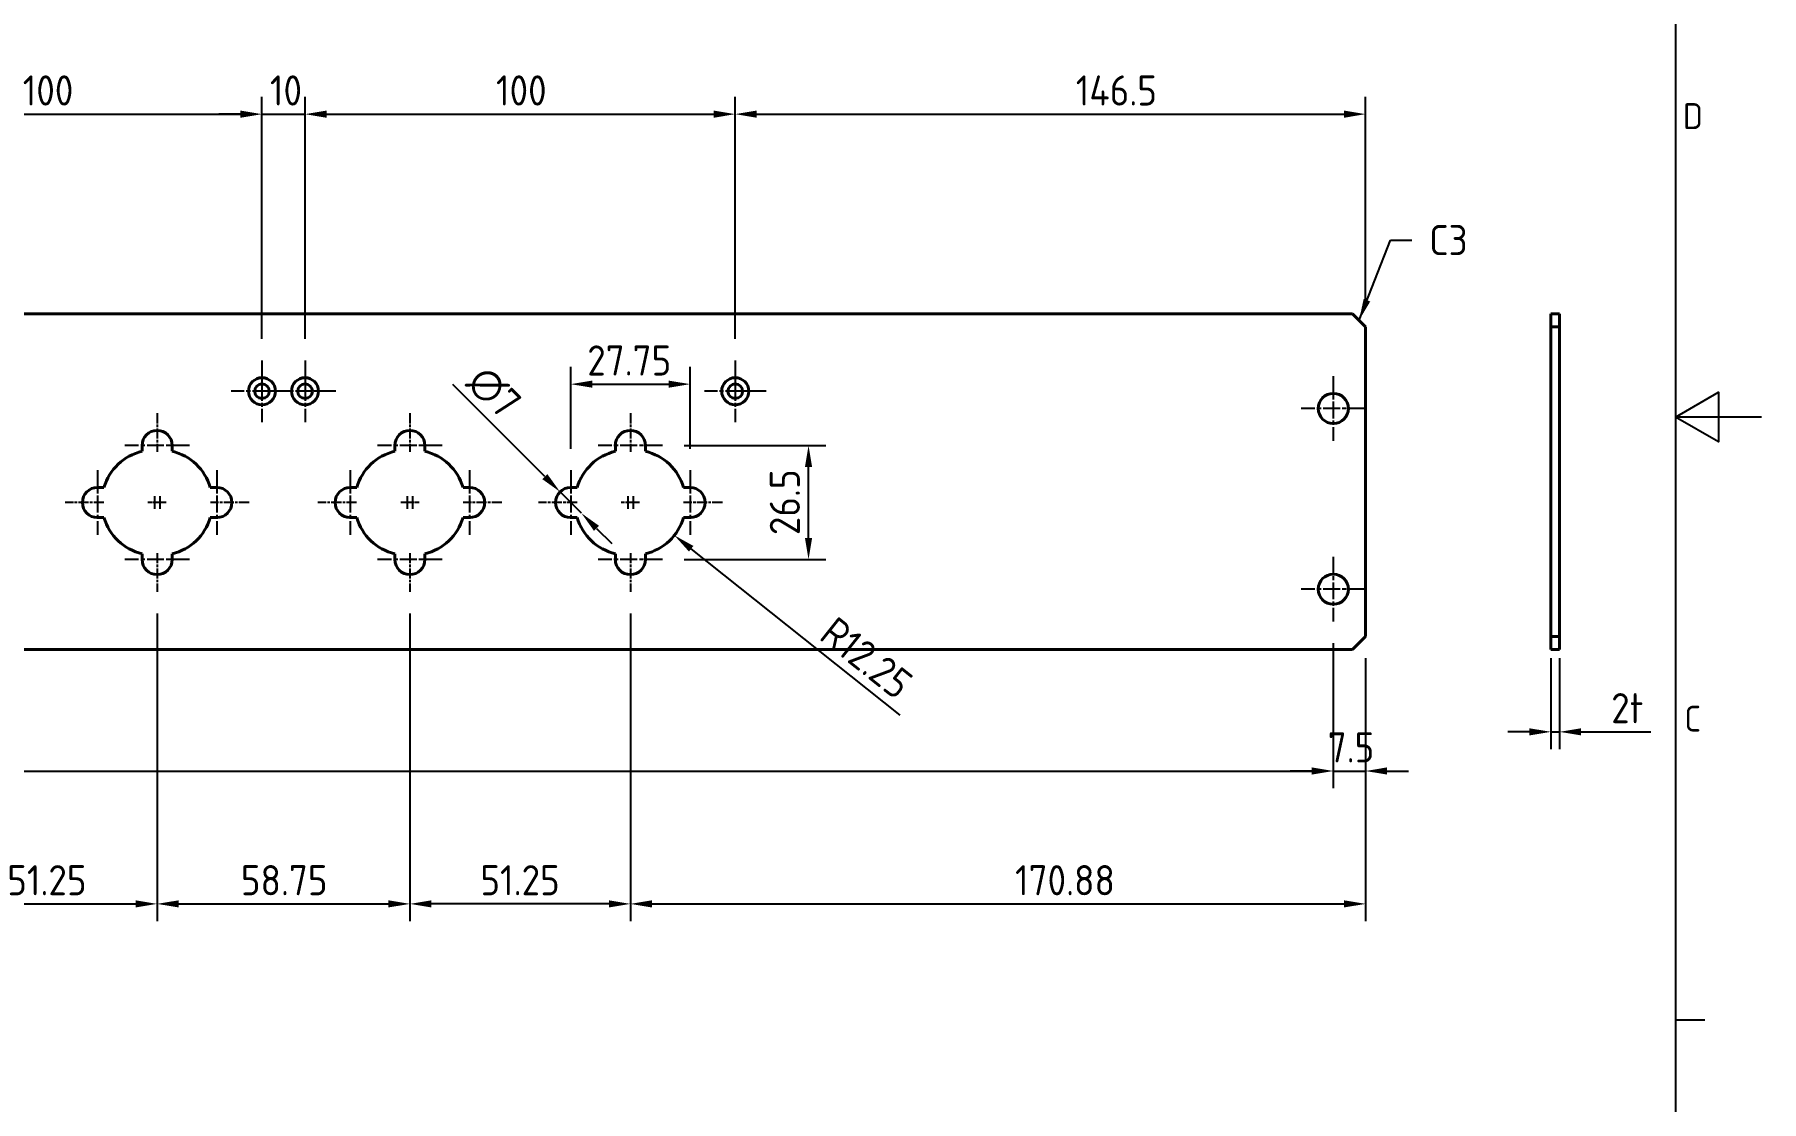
# Model space of a CAD drawing. Header units: millimetres. Extents: x 0 to 1188, y 0 to 840.
# Drawn here: x 786.6 to 1188, y 261 to 508.9 of the extents above; entities that cross this region are included whole.
import ezdxf

# ---------------------------------------------------------------- set-up
doc = ezdxf.new("R2010")
doc.units = ezdxf.units.MM
doc.header["$LTSCALE"] = 2
doc.linetypes.add('CHAIN', pattern=[0.3543, 0.2362, -0.0295, 0.0591, -0.0295])
doc.layers.get('0').update_dxf_attribs({"color": 3, "lineweight": 25})
for name, color, linetype, lineweight in [('가시적인 것(ISO)', 3, 'Continuous', 40), ('경계(ISO)', 7, 'Continuous', 25), ('기호(ISO)', 5, 'Continuous', 25), ('중심 표식(ISO)', 1, 'Continuous', 25), ('치수(ISO)', 2, 'Continuous', 25)]:
    doc.layers.add(name, color=color, linetype=linetype, lineweight=lineweight)
doc.styles.add('문자 텍스트_M2B', font='isocp.shx')
doc.styles.add('치수 텍스트_PSTEK_POSCO', font='isocp.shx')
doc.dimstyles.new('치수_PSTEK_POSCO', dxfattribs={"dimscale": 2, "dimtxt": 3.5, "dimasz": 2.5, "dimexe": 2, "dimexo": 2.5, "dimgap": 1, "dimtad": 1, "dimrnd": 1e-08, "dimdsep": 46, "dimtxsty": '치수 텍스트_PSTEK_POSCO', "dimcen": 0.09, "dimdle": 10, "dimclrd": 7, "dimclre": 7, "dimclrt": 2, "dimadec": 1, "dimazin": 2, "dimtfac": 1, "dimtmove": 0, "dimatfit": 3, "dimfxl": 0, "dimtolj": 1, "dimlwd": -1, "dimlwe": -1, "dimarcsym": 0})
doc.dimstyles.new('치수_PSTEK_POSCO$7', dxfattribs={"dimscale": 2, "dimtxt": 3.5, "dimasz": 2.5, "dimexe": 2, "dimexo": 2.5, "dimgap": 1, "dimtad": 1, "dimrnd": 1e-08, "dimdsep": 46, "dimtxsty": '치수 텍스트_PSTEK_POSCO', "dimcen": 0.09, "dimdle": 10, "dimclrd": 7, "dimclre": 7, "dimclrt": 2, "dimadec": 1, "dimazin": 2, "dimtfac": 1, "dimtmove": 0, "dimatfit": 3, "dimfxl": 0, "dimtolj": 1, "dimlwd": -1, "dimlwe": -1, "dimarcsym": 0})

# ---------------------------------------------------------------- blocks, each defined once
blk = doc.blocks.new('경계 Default Border')
at = {"layer": '경계(ISO)'}
blk.add_line((584, 140), (587.4, 140), dxfattribs=at)
at = {"layer": '경계(ISO)', "flags": 128}
for points in [[(10, 10), (10, 410), (584, 410), (584, 10), (10, 10)], [(594, 210), (584, 210), (589, 212.89), (589, 207.11), (584, 210)]]:
    blk.add_lwpolyline(points, dxfattribs=at)
at = {"layer": '경계(ISO)', "color": 2, "char_height": 3, "attachment_point": 7, "style": '문자 텍스트_M2B'}
for s, insert in [('D', (584.88, 243.47)), ('C', (585.04, 173.47))]:
    blk.add_mtext(s, dxfattribs=dict(at, insert=insert))
blk = doc.blocks.new('*D23')
at = {"layer": 'Defpoints', "color": 0, "transparency": 16777216}
for p in [(1139.07, 369.01), (1141.07, 369.01), (1141.07, 346.88)]:
    blk.add_point(p, dxfattribs=at)
at = {"layer": '치수(ISO)', "color": 7, "transparency": 16777216}
for p, q in [((1139.07, 364.01), (1139.07, 342.88)), ((1141.07, 364.01), (1141.07, 342.88)), ((1134.07, 346.88), (1129.07, 346.88)), ((1139.07, 346.88), (1141.07, 346.88)), ((1146.07, 346.88), (1162.25, 346.88))]:
    blk.add_line(p, q, dxfattribs=at)
for points in [[(1134.07, 347.71), (1134.07, 346.05), (1139.07, 346.88)], [(1146.07, 347.71), (1146.07, 346.05), (1141.07, 346.88)]]:
    blk.add_solid(points, dxfattribs=at)
at = {"layer": '치수(ISO)', "color": 2, "transparency": 16777216, "insert": (1153.07, 352.38), "char_height": 7, "attachment_point": 4, "style": '치수 텍스트_PSTEK_POSCO'}
blk.add_mtext('\\A1;2t', dxfattribs=at)
blk = doc.blocks.new('*D29')
at = {"layer": 'Defpoints', "color": 0, "transparency": 16777216}
for p in [(110.48, 372.51), (1088.48, 372.51), (1088.48, 337.78)]:
    blk.add_point(p, dxfattribs=at)
at = {"layer": '치수(ISO)', "color": 7, "transparency": 16777216}
for p, q in [((110.48, 367.51), (110.48, 333.78)), ((1088.48, 367.51), (1088.48, 333.78)), ((115.48, 337.78), (1083.48, 337.78))]:
    blk.add_line(p, q, dxfattribs=at)
for points in [[(115.48, 338.62), (115.48, 336.95), (110.48, 337.78)], [(1083.48, 338.62), (1083.48, 336.95), (1088.48, 337.78)]]:
    blk.add_solid(points, dxfattribs=at)
at = {"layer": '치수(ISO)', "color": 2, "transparency": 16777216, "insert": (486.06, 343.28), "char_height": 7, "attachment_point": 4, "style": '치수 텍스트_PSTEK_POSCO'}
blk.add_mtext('\\A1;978', dxfattribs=at)
blk = doc.blocks.new('*D30')
at = {"layer": 'Defpoints', "color": 0, "transparency": 16777216}
for p in [(1088.48, 372.51), (1095.98, 369.01), (1095.98, 337.78)]:
    blk.add_point(p, dxfattribs=at)
at = {"layer": '치수(ISO)', "color": 7, "transparency": 16777216}
for p, q in [((1088.48, 367.51), (1088.48, 333.78)), ((1095.98, 364.01), (1095.98, 333.78)), ((1083.48, 337.78), (1078.48, 337.78)), ((1088.48, 337.78), (1095.98, 337.78)), ((1100.98, 337.78), (1105.98, 337.78))]:
    blk.add_line(p, q, dxfattribs=at)
for points in [[(1083.48, 338.62), (1083.48, 336.95), (1088.48, 337.78)], [(1100.98, 338.62), (1100.98, 336.95), (1095.98, 337.78)]]:
    blk.add_solid(points, dxfattribs=at)
at = {"layer": '치수(ISO)', "color": 2, "transparency": 16777216, "insert": (1087.19, 343.28), "char_height": 7, "attachment_point": 4, "style": '치수 텍스트_PSTEK_POSCO'}
blk.add_mtext('\\A1;7.5', dxfattribs=at)
blk = doc.blocks.new('*D31')
at = {"layer": 'Defpoints', "color": 0, "transparency": 16777216}
for p in [(925.11, 379.41), (1095.98, 369.01), (1095.98, 306.91)]:
    blk.add_point(p, dxfattribs=at)
at = {"layer": '치수(ISO)', "color": 7, "transparency": 16777216}
for p, q in [((925.11, 374.41), (925.11, 302.91)), ((1095.98, 364.01), (1095.98, 302.91)), ((930.11, 306.91), (1090.98, 306.91))]:
    blk.add_line(p, q, dxfattribs=at)
for points in [[(930.11, 307.74), (930.11, 306.08), (925.11, 306.91)], [(1090.98, 307.74), (1090.98, 306.08), (1095.98, 306.91)]]:
    blk.add_solid(points, dxfattribs=at)
at = {"layer": '치수(ISO)', "color": 2, "transparency": 16777216, "insert": (1014.52, 312.41), "char_height": 7, "attachment_point": 4, "style": '치수 텍스트_PSTEK_POSCO'}
blk.add_mtext('\\A1;170.88', dxfattribs=at)
blk = doc.blocks.new('*D39')
at = {"layer": 'Defpoints', "color": 0, "transparency": 16777216}
for p in [(839.48, 490.39), (739.48, 433.16), (839.48, 433.16)]:
    blk.add_point(p, dxfattribs=at)
at = {"layer": '치수(ISO)', "color": 7, "transparency": 16777216}
for p, q in [((739.48, 438.16), (739.48, 494.39)), ((839.48, 438.16), (839.48, 494.39)), ((744.48, 490.39), (834.48, 490.39))]:
    blk.add_line(p, q, dxfattribs=at)
for points in [[(744.48, 491.22), (744.48, 489.55), (739.48, 490.39)], [(834.48, 491.22), (834.48, 489.55), (839.48, 490.39)]]:
    blk.add_solid(points, dxfattribs=at)
at = {"layer": '치수(ISO)', "color": 2, "transparency": 16777216, "insert": (783.88, 495.89), "char_height": 7, "attachment_point": 4, "style": '치수 텍스트_PSTEK_POSCO'}
blk.add_mtext('\\A1;100', dxfattribs=at)
blk = doc.blocks.new('*D40')
at = {"layer": 'Defpoints', "color": 0, "transparency": 16777216}
for p in [(849.48, 490.39), (839.48, 433.16), (849.48, 433.16)]:
    blk.add_point(p, dxfattribs=at)
at = {"layer": '치수(ISO)', "color": 7, "transparency": 16777216}
for p, q in [((839.48, 438.16), (839.48, 494.39)), ((849.48, 438.16), (849.48, 494.39)), ((834.48, 490.39), (829.48, 490.39)), ((839.48, 490.39), (849.48, 490.39)), ((854.48, 490.39), (859.48, 490.39))]:
    blk.add_line(p, q, dxfattribs=at)
for points in [[(834.48, 491.22), (834.48, 489.55), (839.48, 490.39)], [(854.48, 491.22), (854.48, 489.55), (849.48, 490.39)]]:
    blk.add_solid(points, dxfattribs=at)
at = {"layer": '치수(ISO)', "color": 2, "transparency": 16777216, "insert": (841.33, 495.89), "char_height": 7, "attachment_point": 4, "style": '치수 텍스트_PSTEK_POSCO'}
blk.add_mtext('\\A1;10', dxfattribs=at)
blk = doc.blocks.new('*D41')
at = {"layer": 'Defpoints', "color": 0, "transparency": 16777216}
for p in [(949.48, 490.39), (849.48, 433.16), (949.48, 433.16)]:
    blk.add_point(p, dxfattribs=at)
at = {"layer": '치수(ISO)', "color": 7, "transparency": 16777216}
for p, q in [((849.48, 438.16), (849.48, 494.39)), ((949.48, 438.16), (949.48, 494.39)), ((854.48, 490.39), (944.48, 490.39))]:
    blk.add_line(p, q, dxfattribs=at)
for points in [[(854.48, 491.22), (854.48, 489.55), (849.48, 490.39)], [(944.48, 491.22), (944.48, 489.55), (949.48, 490.39)]]:
    blk.add_solid(points, dxfattribs=at)
at = {"layer": '치수(ISO)', "color": 2, "transparency": 16777216, "insert": (893.88, 495.89), "char_height": 7, "attachment_point": 4, "style": '치수 텍스트_PSTEK_POSCO'}
blk.add_mtext('\\A1;100', dxfattribs=at)
blk = doc.blocks.new('*D42')
at = {"layer": 'Defpoints', "color": 0, "transparency": 16777216}
for p in [(1095.98, 490.39), (1095.98, 441.01), (949.48, 433.16)]:
    blk.add_point(p, dxfattribs=at)
at = {"layer": '치수(ISO)', "color": 7, "transparency": 16777216}
for p, q in [((949.48, 438.16), (949.48, 494.39)), ((1095.98, 446.01), (1095.98, 494.39)), ((954.48, 490.39), (1090.98, 490.39))]:
    blk.add_line(p, q, dxfattribs=at)
for points in [[(954.48, 491.22), (954.48, 489.55), (949.48, 490.39)], [(1090.98, 491.22), (1090.98, 489.55), (1095.98, 490.39)]]:
    blk.add_solid(points, dxfattribs=at)
at = {"layer": '치수(ISO)', "color": 2, "transparency": 16777216, "insert": (1028.64, 495.89), "char_height": 7, "attachment_point": 4, "style": '치수 텍스트_PSTEK_POSCO'}
blk.add_mtext('\\A1;146.5', dxfattribs=at)
blk = doc.blocks.new('*D43')
at = {"layer": 'Defpoints', "color": 0, "transparency": 16777216}
for p in [(932.61, 413.41), (966.51, 413.41), (932.61, 386.91)]:
    blk.add_point(p, dxfattribs=at)
at = {"layer": '치수(ISO)', "color": 7, "transparency": 16777216}
for p, q in [((937.61, 413.41), (970.51, 413.41)), ((966.51, 391.91), (966.51, 408.41)), ((937.61, 386.91), (970.51, 386.91))]:
    blk.add_line(p, q, dxfattribs=at)
for points in [[(965.68, 408.41), (967.34, 408.41), (966.51, 413.41)], [(965.68, 391.91), (967.34, 391.91), (966.51, 386.91)]]:
    blk.add_solid(points, dxfattribs=at)
at = {"layer": '치수(ISO)', "color": 2, "transparency": 16777216, "insert": (961.01, 392.58), "char_height": 7, "attachment_point": 4, "rotation": 90, "style": '치수 텍스트_PSTEK_POSCO'}
blk.add_mtext('\\A1;26.5', dxfattribs=at)
blk = doc.blocks.new('*D44')
at = {"layer": 'Defpoints', "color": 0, "transparency": 16777216}
for p in [(938.98, 427.66), (911.23, 407.66), (938.98, 407.66)]:
    blk.add_point(p, dxfattribs=at)
at = {"layer": '치수(ISO)', "color": 7, "transparency": 16777216}
for p, q in [((911.23, 412.66), (911.23, 431.66)), ((938.98, 412.66), (938.98, 431.66)), ((916.23, 427.66), (933.98, 427.66))]:
    blk.add_line(p, q, dxfattribs=at)
for points in [[(916.23, 428.49), (916.23, 426.83), (911.23, 427.66)], [(933.98, 428.49), (933.98, 426.83), (938.98, 427.66)]]:
    blk.add_solid(points, dxfattribs=at)
at = {"layer": '치수(ISO)', "color": 2, "transparency": 16777216, "insert": (915.08, 433.16), "char_height": 7, "attachment_point": 4, "style": '치수 텍스트_PSTEK_POSCO'}
blk.add_mtext('\\A1;27.75', dxfattribs=at)
blk = doc.blocks.new('*D45')
at = {"layer": 'Defpoints', "color": 0, "transparency": 16777216}
for p in [(925.73, 400.16), (935.32, 392.54)]:
    blk.add_point(p, dxfattribs=at)
at = {"layer": '치수(ISO)', "color": 7, "transparency": 16777216}
blk.add_line((987.82, 350.77), (939.23, 389.42), dxfattribs=at)
blk.add_solid([(939.75, 390.07), (938.72, 388.77), (935.32, 392.54)], dxfattribs=at)
at = {"layer": '치수(ISO)', "color": 2, "transparency": 16777216, "insert": (970.83, 371.32), "char_height": 7, "attachment_point": 4, "rotation": 321.4994, "style": '치수 텍스트_PSTEK_POSCO'}
blk.add_mtext('\\A1;R12.25', dxfattribs=at)
blk = doc.blocks.new('*D46')
at = {"layer": 'Defpoints', "color": 0, "transparency": 16777216}
for p in [(908.76, 402.64), (913.71, 397.69)]:
    blk.add_point(p, dxfattribs=at)
at = {"layer": '치수(ISO)', "color": 7, "transparency": 16777216}
for p, q in [((905.22, 406.17), (883.82, 427.57)), ((913.71, 397.69), (908.76, 402.64)), ((917.25, 394.15), (920.78, 390.62))]:
    blk.add_line(p, q, dxfattribs=at)
for points in [[(905.81, 406.76), (904.64, 405.58), (908.76, 402.64)], [(917.83, 394.74), (916.66, 393.56), (913.71, 397.69)]]:
    blk.add_solid(points, dxfattribs=at)
at = {"layer": '치수(ISO)', "color": 2, "transparency": 16777216, "insert": (889.12, 430.05), "char_height": 7, "attachment_point": 4, "rotation": 315, "style": '치수 텍스트_PSTEK_POSCO'}
blk.add_mtext('\\A1;∅7', dxfattribs=at)
blk = doc.blocks.new('*D48')
at = {"layer": 'Defpoints', "color": 0, "transparency": 16777216}
for p in [(873.86, 379.41), (925.11, 379.41), (873.86, 306.91)]:
    blk.add_point(p, dxfattribs=at)
at = {"layer": '치수(ISO)', "color": 7, "transparency": 16777216}
for p, q in [((873.86, 374.41), (873.86, 302.91)), ((925.11, 374.41), (925.11, 302.91)), ((920.11, 306.91), (878.86, 306.91))]:
    blk.add_line(p, q, dxfattribs=at)
for points in [[(878.86, 307.74), (878.86, 306.08), (873.86, 306.91)], [(920.11, 307.74), (920.11, 306.08), (925.11, 306.91)]]:
    blk.add_solid(points, dxfattribs=at)
at = {"layer": '치수(ISO)', "color": 2, "transparency": 16777216, "insert": (890.24, 312.41), "char_height": 7, "attachment_point": 4, "style": '치수 텍스트_PSTEK_POSCO'}
blk.add_mtext('\\A1;51.25', dxfattribs=at)
blk = doc.blocks.new('*D50')
at = {"layer": 'Defpoints', "color": 0, "transparency": 16777216}
for p in [(815.11, 379.41), (873.86, 379.41), (873.86, 306.91)]:
    blk.add_point(p, dxfattribs=at)
at = {"layer": '치수(ISO)', "color": 7, "transparency": 16777216}
for p, q in [((815.11, 374.41), (815.11, 302.91)), ((873.86, 374.41), (873.86, 302.91)), ((820.11, 306.91), (868.86, 306.91))]:
    blk.add_line(p, q, dxfattribs=at)
for points in [[(820.11, 307.74), (820.11, 306.08), (815.11, 306.91)], [(868.86, 307.74), (868.86, 306.08), (873.86, 306.91)]]:
    blk.add_solid(points, dxfattribs=at)
at = {"layer": '치수(ISO)', "color": 2, "transparency": 16777216, "insert": (834.56, 312.41), "char_height": 7, "attachment_point": 4, "style": '치수 텍스트_PSTEK_POSCO'}
blk.add_mtext('\\A1;58.75', dxfattribs=at)
blk = doc.blocks.new('*D51')
at = {"layer": 'Defpoints', "color": 0, "transparency": 16777216}
for p in [(763.86, 379.41), (815.11, 379.41), (815.11, 306.91)]:
    blk.add_point(p, dxfattribs=at)
at = {"layer": '치수(ISO)', "color": 7, "transparency": 16777216}
for p, q in [((763.86, 374.41), (763.86, 302.91)), ((815.11, 374.41), (815.11, 302.91)), ((768.86, 306.91), (810.11, 306.91))]:
    blk.add_line(p, q, dxfattribs=at)
for points in [[(768.86, 307.74), (768.86, 306.08), (763.86, 306.91)], [(810.11, 307.74), (810.11, 306.08), (815.11, 306.91)]]:
    blk.add_solid(points, dxfattribs=at)
at = {"layer": '치수(ISO)', "color": 2, "transparency": 16777216, "insert": (780.26, 312.41), "char_height": 7, "attachment_point": 4, "style": '치수 텍스트_PSTEK_POSCO'}
blk.add_mtext('\\A1;51.25', dxfattribs=at)

msp = doc.modelspace()

# ---------------------------------------------------------------- linework, layer by layer
at = {"layer": '가시적인 것(ISO)'}
for p, q in [((1092.9847, 444.0109), (105.9847, 444.0109)), ((1092.9847, 444.0109), (1095.9847, 441.0109)), ((1139.0713, 444.0109), (1139.0713, 441.0109)), ((1141.0713, 444.0109), (1139.0713, 444.0109)), ((1141.0713, 441.0109), (1141.0713, 444.0109)), ((1095.9847, 369.0109), (1095.9847, 441.0109)), ((1139.0713, 441.0109), (1141.0713, 441.0109)), ((1139.0713, 369.0109), (1139.0713, 441.0109)), ((1141.0713, 441.0109), (1141.0713, 369.0109)), ((811.6097, 412.0688), (811.6097, 413.4109)), ((818.6097, 413.4109), (818.6097, 412.0688)), ((870.3597, 412.0688), (870.3597, 413.4109)), ((877.3597, 413.4109), (877.3597, 412.0688)), ((921.6097, 412.0688), (921.6097, 413.4109)), ((928.6097, 413.4109), (928.6097, 412.0688)), ((801.2347, 403.6609), (802.7454, 403.6609)), ((827.4741, 403.6609), (828.9847, 403.6609)), ((859.9847, 403.6609), (861.4954, 403.6609)), ((886.2241, 403.6609), (887.7347, 403.6609)), ((911.2347, 403.6609), (912.7454, 403.6609)), ((937.4741, 403.6609), (938.9847, 403.6609)), ((802.7454, 396.6609), (801.2347, 396.6609)), ((828.9847, 396.6609), (827.4741, 396.6609)), ((861.4954, 396.6609), (859.9847, 396.6609)), ((887.7347, 396.6609), (886.2241, 396.6609)), ((912.7454, 396.6609), (911.2347, 396.6609)), ((938.9847, 396.6609), (937.4741, 396.6609)), ((811.6097, 386.9109), (811.6097, 388.2531)), ((818.6097, 388.2531), (818.6097, 386.9109)), ((870.3597, 386.9109), (870.3597, 388.2531)), ((877.3597, 388.2531), (877.3597, 386.9109)), ((921.6097, 386.9109), (921.6097, 388.2531)), ((928.6097, 388.2531), (928.6097, 386.9109)), ((105.9847, 366.0109), (1092.9847, 366.0109)), ((1095.9847, 369.0109), (1092.9847, 366.0109)), ((1139.0713, 369.0109), (1139.0713, 366.0109)), ((1141.0713, 369.0109), (1139.0713, 369.0109)), ((1139.0713, 366.0109), (1141.0713, 366.0109)), ((1141.0713, 366.0109), (1141.0713, 369.0109))]:
    msp.add_line(p, q, dxfattribs=at)
for centre, radius in [((839.4847, 426.0109), 3.15), ((839.4847, 426.0109), 1.7), ((849.4847, 426.0109), 3.15), ((849.4847, 426.0109), 1.7), ((949.4847, 426.0109), 3.15), ((949.4847, 426.0109), 1.7), ((1088.4847, 422.0109), 3.5), ((1088.4847, 380.0109), 3.5)]:
    msp.add_circle(centre, radius, dxfattribs=at)
for centre, radius, start, end in [((815.1097, 413.4109), 3.5, 0, 180), ((873.8597, 413.4109), 3.5, 0, 180), ((925.1097, 413.4109), 3.5, 0, 180), ((814.4847, 400.1609), 12.25, 103.573579, 163.39845), ((815.7347, 400.1609), 12.25, 16.60155, 76.426421), ((873.2347, 400.1609), 12.25, 103.573579, 163.39845), ((874.4847, 400.1609), 12.25, 16.60155, 76.426421), ((924.4847, 400.1609), 12.25, 103.573579, 163.39845), ((925.7347, 400.1609), 12.25, 16.60155, 76.426421), ((801.2347, 400.1609), 3.5, 90, 270), ((828.9847, 400.1609), 3.5, 270, 90), ((859.9847, 400.1609), 3.5, 90, 270), ((887.7347, 400.1609), 3.5, 270, 90), ((911.2347, 400.1609), 3.5, 90, 270), ((938.9847, 400.1609), 3.5, 270, 90), ((814.4847, 400.1609), 12.25, 196.60155, 256.426421), ((815.7347, 400.1609), 12.25, 283.573579, 343.39845), ((873.2347, 400.1609), 12.25, 196.60155, 256.426421), ((874.4847, 400.1609), 12.25, 283.573579, 343.39845), ((924.4847, 400.1609), 12.25, 196.60155, 256.426421), ((925.7347, 400.1609), 12.25, 283.573579, 343.39845), ((815.1097, 386.9109), 3.5, 180, 0), ((873.8597, 386.9109), 3.5, 180, 0), ((925.1097, 386.9109), 3.5, 180, 0)]:
    msp.add_arc(centre, radius, start, end, dxfattribs=at)
at = {"layer": '중심 표식(ISO)', "linetype": 'CHAIN', "ltscale": 7.945033}
for p, q in [((839.4847, 433.1609), (839.4847, 418.8609)), ((849.4847, 433.1609), (849.4847, 418.8609)), ((949.4847, 433.1609), (949.4847, 418.8609)), ((846.6347, 426.0109), (832.3347, 426.0109)), ((856.6347, 426.0109), (842.3347, 426.0109)), ((956.6347, 426.0109), (942.3347, 426.0109))]:
    msp.add_line(p, q, dxfattribs=at)
at = {"layer": '중심 표식(ISO)', "linetype": 'CHAIN', "ltscale": 8.333956}
for p, q in [((1088.4847, 429.5109), (1088.4847, 414.5109)), ((1095.9847, 422.0109), (1080.9847, 422.0109)), ((822.6097, 413.4109), (807.6097, 413.4109)), ((881.3597, 413.4109), (866.3597, 413.4109)), ((932.6097, 413.4109), (917.6097, 413.4109)), ((801.2347, 407.6609), (801.2347, 392.6609)), ((828.9847, 407.6609), (828.9847, 392.6609)), ((859.9847, 407.6609), (859.9847, 392.6609)), ((887.7347, 407.6609), (887.7347, 392.6609)), ((911.2347, 407.6609), (911.2347, 392.6609)), ((938.9847, 407.6609), (938.9847, 392.6609)), ((822.6097, 386.9109), (807.6097, 386.9109)), ((881.3597, 386.9109), (866.3597, 386.9109)), ((932.6097, 386.9109), (917.6097, 386.9109)), ((1088.4847, 387.5109), (1088.4847, 372.5109)), ((1095.9847, 380.0109), (1080.9847, 380.0109))]:
    msp.add_line(p, q, dxfattribs=at)
at = {"layer": '중심 표식(ISO)', "linetype": 'CHAIN', "ltscale": 5.000333}
for p, q in [((815.1097, 420.9109), (815.1097, 411.9109)), ((873.8597, 420.9109), (873.8597, 411.9109)), ((925.1097, 420.9109), (925.1097, 411.9109)), ((802.7347, 400.1609), (793.7347, 400.1609)), ((836.4847, 400.1609), (827.4847, 400.1609)), ((861.4847, 400.1609), (852.4847, 400.1609)), ((895.2347, 400.1609), (886.2347, 400.1609)), ((912.7347, 400.1609), (903.7347, 400.1609)), ((946.4847, 400.1609), (937.4847, 400.1609)), ((815.1097, 388.4109), (815.1097, 379.4109)), ((873.8597, 388.4109), (873.8597, 379.4109)), ((925.1097, 388.4109), (925.1097, 379.4109))]:
    msp.add_line(p, q, dxfattribs=at)
at = {"layer": '중심 표식(ISO)', "linetype": 'CHAIN', "ltscale": 1.666711}
for p, q in [((814.4847, 401.6609), (814.4847, 398.6609)), ((815.7347, 401.6609), (815.7347, 398.6609)), ((873.2347, 401.6609), (873.2347, 398.6609)), ((874.4847, 401.6609), (874.4847, 398.6609)), ((924.4847, 401.6609), (924.4847, 398.6609)), ((925.7347, 401.6609), (925.7347, 398.6609)), ((815.9847, 400.1609), (812.9847, 400.1609)), ((817.2347, 400.1609), (814.2347, 400.1609)), ((874.7347, 400.1609), (871.7347, 400.1609)), ((875.9847, 400.1609), (872.9847, 400.1609)), ((925.9847, 400.1609), (922.9847, 400.1609)), ((927.2347, 400.1609), (924.2347, 400.1609))]:
    msp.add_line(p, q, dxfattribs=at)

# ---------------------------------------------------------------- block references
at = {"xscale": 2, "yscale": 2, "zscale": 2}
msp.add_blockref('경계 Default Border', (0, 0), dxfattribs=at)

# ---------------------------------------------------------------- texts
at = {"layer": '기호(ISO)', "color": 2, "insert": (1110.7683, 461.1342), "char_height": 7, "attachment_point": 4, "style": '치수 텍스트_PSTEK_POSCO'}
msp.add_mtext('{C3}', dxfattribs=at)

# ---------------------------------------------------------------- dimensions: what is measured, and where the dimension line sits
at = {"layer": '치수(ISO)', "color": 7}
for base, p1, p2, angle, override, picture, middle in [((839.4847, 490.3863), (739.4847, 433.1609), (839.4847, 433.1609), 180, {"dimdec": 2, "dimtp": 0, "dimtm": 0, "dimtdec": 2, "dimtofl": 0, "dimatfit": 1}, '*D39', (789.4847, 490.3863)), ((849.4847, 490.3863), (839.4847, 433.1609), (849.4847, 433.1609), 180, {"dimdec": 2, "dimtp": 0, "dimtm": 0, "dimtdec": 2, "dimtofl": 1, "dimatfit": 1}, '*D40', (844.4847, 490.3863)), ((949.4847, 490.3863), (849.4847, 433.1609), (949.4847, 433.1609), 180, {"dimdec": 2, "dimtp": 0, "dimtm": 0, "dimtdec": 2, "dimtofl": 0, "dimatfit": 1}, '*D41', (899.4847, 490.3863)), ((1095.9847, 490.3863), (949.4847, 433.1609), (1095.9847, 441.0109), 180, {"dimdec": 2, "dimtp": 0, "dimtm": 0, "dimtdec": 2, "dimtofl": 0, "dimatfit": 1}, '*D42', (1038.2347, 490.3863)), ((938.9847, 427.6609), (911.2347, 407.6609), (938.9847, 407.6609), 180, {"dimdec": 2, "dimtp": 0, "dimtm": 0, "dimtdec": 2, "dimtofl": 0, "dimatfit": 1}, '*D44', (925.1097, 427.6609)), ((966.5107, 413.4109), (932.6097, 386.9109), (932.6097, 413.4109), 90, {"dimdec": 2, "dimtp": 0, "dimtm": 0, "dimtdec": 2, "dimtofl": 0, "dimatfit": 1}, '*D43', (966.5107, 400.1609)), ((815.1097, 306.9109), (763.8597, 379.4109), (815.1097, 379.4109), 180, {"dimdec": 2, "dimtp": 0, "dimtm": 0, "dimtdec": 2, "dimtofl": 0, "dimatfit": 1}, '*D51', (789.5047, 306.9109)), ((873.8597, 306.9109), (815.1097, 379.4109), (873.8597, 379.4109), 180, {"dimdec": 2, "dimtp": 0, "dimtm": 0, "dimtdec": 2, "dimtofl": 0, "dimatfit": 1}, '*D50', (844.5047, 306.9109)), ((873.8597, 306.9109), (925.1097, 379.4109), (873.8597, 379.4109), 180, {"dimdec": 2, "dimtp": 0, "dimtm": 0, "dimtdec": 2, "dimtofl": 0, "dimatfit": 1}, '*D48', (899.4847, 306.9109)), ((1095.9847347319, 306.9109433344), (925.1097347319, 379.4109433344), (1095.9847347319, 369.0109433344), 180, {"dimdec": 2, "dimtp": 0, "dimtm": 0, "dimtdec": 2, "dimtofl": 0, "dimatfit": 1}, '*D31', (1026.0672347319, 306.9109433344)), ((1088.4847, 337.7827), (110.4847, 372.5109), (1088.4847, 372.5109), 180, {"dimdec": 2, "dimtp": 0, "dimtm": 0, "dimtdec": 2, "dimtofl": 0, "dimatfit": 1}, '*D29', (492.5047, 337.7827)), ((1095.9847, 337.7827), (1088.4847, 372.5109), (1095.9847, 369.0109), 180, {"dimdec": 2, "dimtp": 0, "dimtm": 0, "dimtdec": 2, "dimtofl": 1, "dimatfit": 1}, '*D30', (1092.2347, 337.7827))]:
    dim = msp.add_linear_dim(base=base, p1=p1, p2=p2, angle=angle, dimstyle='치수_PSTEK_POSCO', override=override, dxfattribs=at)
    dim.commit()
    dim.dimension.update_dxf_attribs({"geometry": picture, "text_midpoint": middle, "dimtype": 160})
dim = msp.add_diameter_dim_2p(p1=(913.7096, 397.6861), p2=(908.7599, 402.6358), dimstyle='치수_PSTEK_POSCO', override={"dimdec": 2, "dimlfac": 1, "dimtp": 0, "dimtm": 0, "dimtdec": 2, "dimatfit": 2}, dxfattribs=at)
dim.commit()
dim.dimension.update_dxf_attribs({"geometry": '*D46', "text_midpoint": (888.4529, 422.9428), "dimtype": 163})
dim = msp.add_radius_dim(center=(925.7347, 400.1609), mpoint=(935.3216, 392.535), dimstyle='치수_PSTEK_POSCO', override={"dimdec": 2, "dimcen": 0, "dimtp": 0, "dimtm": 0, "dimtdec": 2, "dimtofl": 0}, dxfattribs=at)
dim.commit()
dim.dimension.update_dxf_attribs({"geometry": '*D45', "text_midpoint": (976.8331, 359.5146), "dimtype": 164})
dim = msp.add_linear_dim(base=(1141.0713, 346.8795), p1=(1139.0713, 369.0109), p2=(1141.0713, 369.0109), text='<>t', dimstyle='치수_PSTEK_POSCO', override={"dimdec": 2, "dimtp": 0, "dimtm": 0, "dimtdec": 2, "dimtofl": 1, "dimatfit": 1}, dxfattribs=at)
dim.commit()
dim.dimension.update_dxf_attribs({"geometry": '*D23', "text_midpoint": (1156.6602, 346.8795), "dimtype": 160})

# ---------------------------------------------------------------- leaders
at = {"layer": '기호(ISO)', "color": 7, "annotation_type": 0, "has_hookline": 1, "hookline_direction": 0, "text_width": 8.3161}
msp.add_leader([(1094.4847, 442.5109), (1101.7683, 461.1342), (1106.7683, 461.1342)], dimstyle='치수_PSTEK_POSCO$7', override={"dimtad": 0}, dxfattribs=at)

doc.saveas('drawing.dxf')
